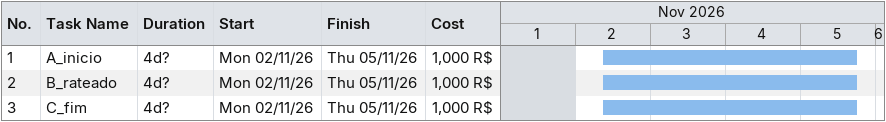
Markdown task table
| ID | Task | Duration | Start | Finish | Cost (R$) |
|---|---|---|---|---|---|
| 1 | A_inicio | 4d? | 2026-11-02 | 2026-11-05 | 1000 |
| 2 | B_rateado | 4d? | 2026-11-02 | 2026-11-05 | 1000 |
| 3 | C_fim | 4d? | 2026-11-02 | 2026-11-05 | 1000 |
